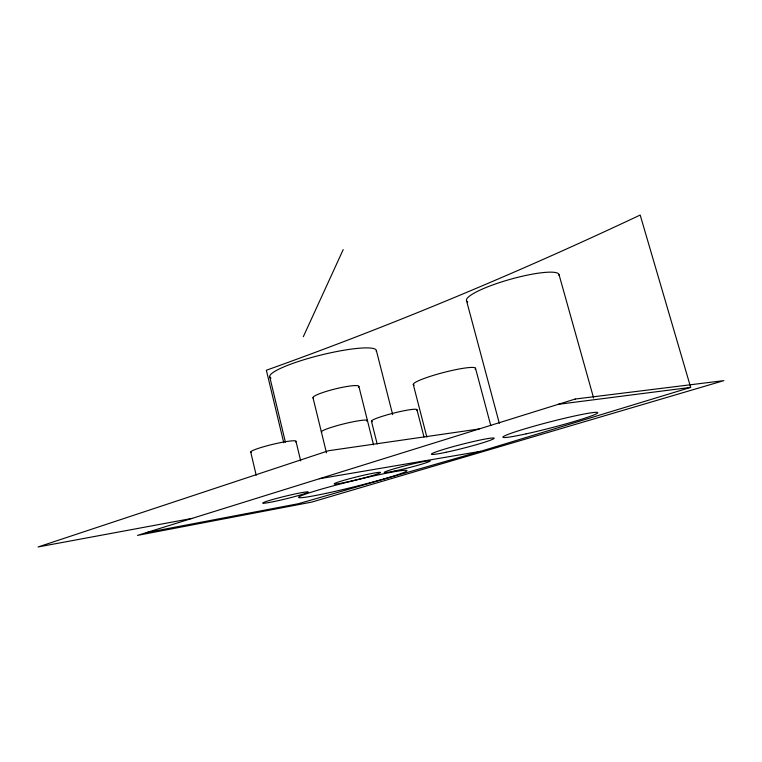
<?xml version="1.0" encoding="UTF-8"?>
<svg xmlns="http://www.w3.org/2000/svg" width="762" height="762" viewBox="0 0 762 762"><rect width="100%" height="100%" fill="white"/><g stroke="black" fill="none" stroke-linecap="round" stroke-linejoin="round"><path stroke-width="1.14" d="M303.324 336.69L343.205 249.603M283.759 442.732L266.367 370.237C393.468 324.764 518.093 272.606 640.185 215.046L690.667 387.382L480.717 451.295L298.39 503.72L146.209 532.676M191.986 518.408L38.1 546.954L328.584 450.713L479.117 428.977M319.383 478.727L480.717 451.295M558.308 404.308L690.667 387.382M559.089 274.834L593.588 397.926M466.449 300.418L499.329 423.329M475.498 368.237L490.785 425.606M413.29 384.534L426.853 437.102M416.957 409.708L424.005 437.036M376.371 350.549L392.668 414.604M371.437 421.157L377.161 443.932M358.873 386.42L373.532 444.827M313.011 397.783L326.479 452.809M295.961 441.274L300.695 460.896M269.672 376.628L285.407 442.151M250.746 452.114L256.203 475.298M270.996 378.162A54.931 8.849 -13.9 0 1 319.049 355.511A54.931 8.849 -13.9 0 1 376.247 351.52M321.774 432.302A23.727 2.486 -13.9 0 1 344.672 423.653A23.727 2.486 -13.9 0 1 366.951 421.291M313.411 398.155A23.632 3.191 -13.9 0 1 336.013 388.734A23.632 3.191 -13.9 0 1 358.407 387.239M467.754 301.942A48.073 8.639 -15.7 0 1 508.444 279.835A48.073 8.639 -15.7 0 1 559.032 275.492M251.431 452.476A23.251 2.381 -13.5 0 1 273.006 444.284A23.251 2.381 -13.5 0 1 295.427 441.912M372.361 421.634A23.479 2.429 -14.2 0 1 393.03 413.261A23.479 2.429 -14.2 0 1 416.595 410.327M414.233 385.162A32.156 4.001 -14.6 0 1 443.065 372.628A32.156 4.001 -14.6 0 1 475.136 369.218M575.215 399.04L137.493 535.391L311.725 502.091L723.9 380.619L575.215 399.04M325.784 493.414A55.769 3.086 -13.9 0 0 406.927 470.64A55.769 3.086 -13.9 0 0 325.65 487.937A55.769 3.086 -13.9 0 0 325.784 493.414M526.123 433.854A48.92 3.029 -14.5 0 0 597.741 412.737A48.92 3.029 -14.5 0 0 527.275 428.13A48.92 3.029 -14.5 0 0 526.123 433.854M273.815 501.587A23.403 1.353 -13.7 0 0 308.219 492.052A23.403 1.353 -13.7 0 0 274.425 499.024A23.403 1.353 -13.7 0 0 273.815 501.587M345.548 482.356A23.889 1.419 -13.9 0 0 380.476 472.488A23.889 1.419 -13.9 0 0 345.843 479.755A23.889 1.419 -13.9 0 0 345.548 482.356M394.792 471.002A23.622 1.381 -14.1 0 0 430.139 461.058A23.622 1.381 -14.1 0 0 396.812 468.03A23.622 1.381 -14.1 0 0 394.792 471.002M446.037 452.276A32.442 2.067 -14.3 0 0 494.147 438.379A32.442 2.067 -14.3 0 0 447.97 448.104A32.442 2.067 -14.3 0 0 446.037 452.276"/></g></svg>
